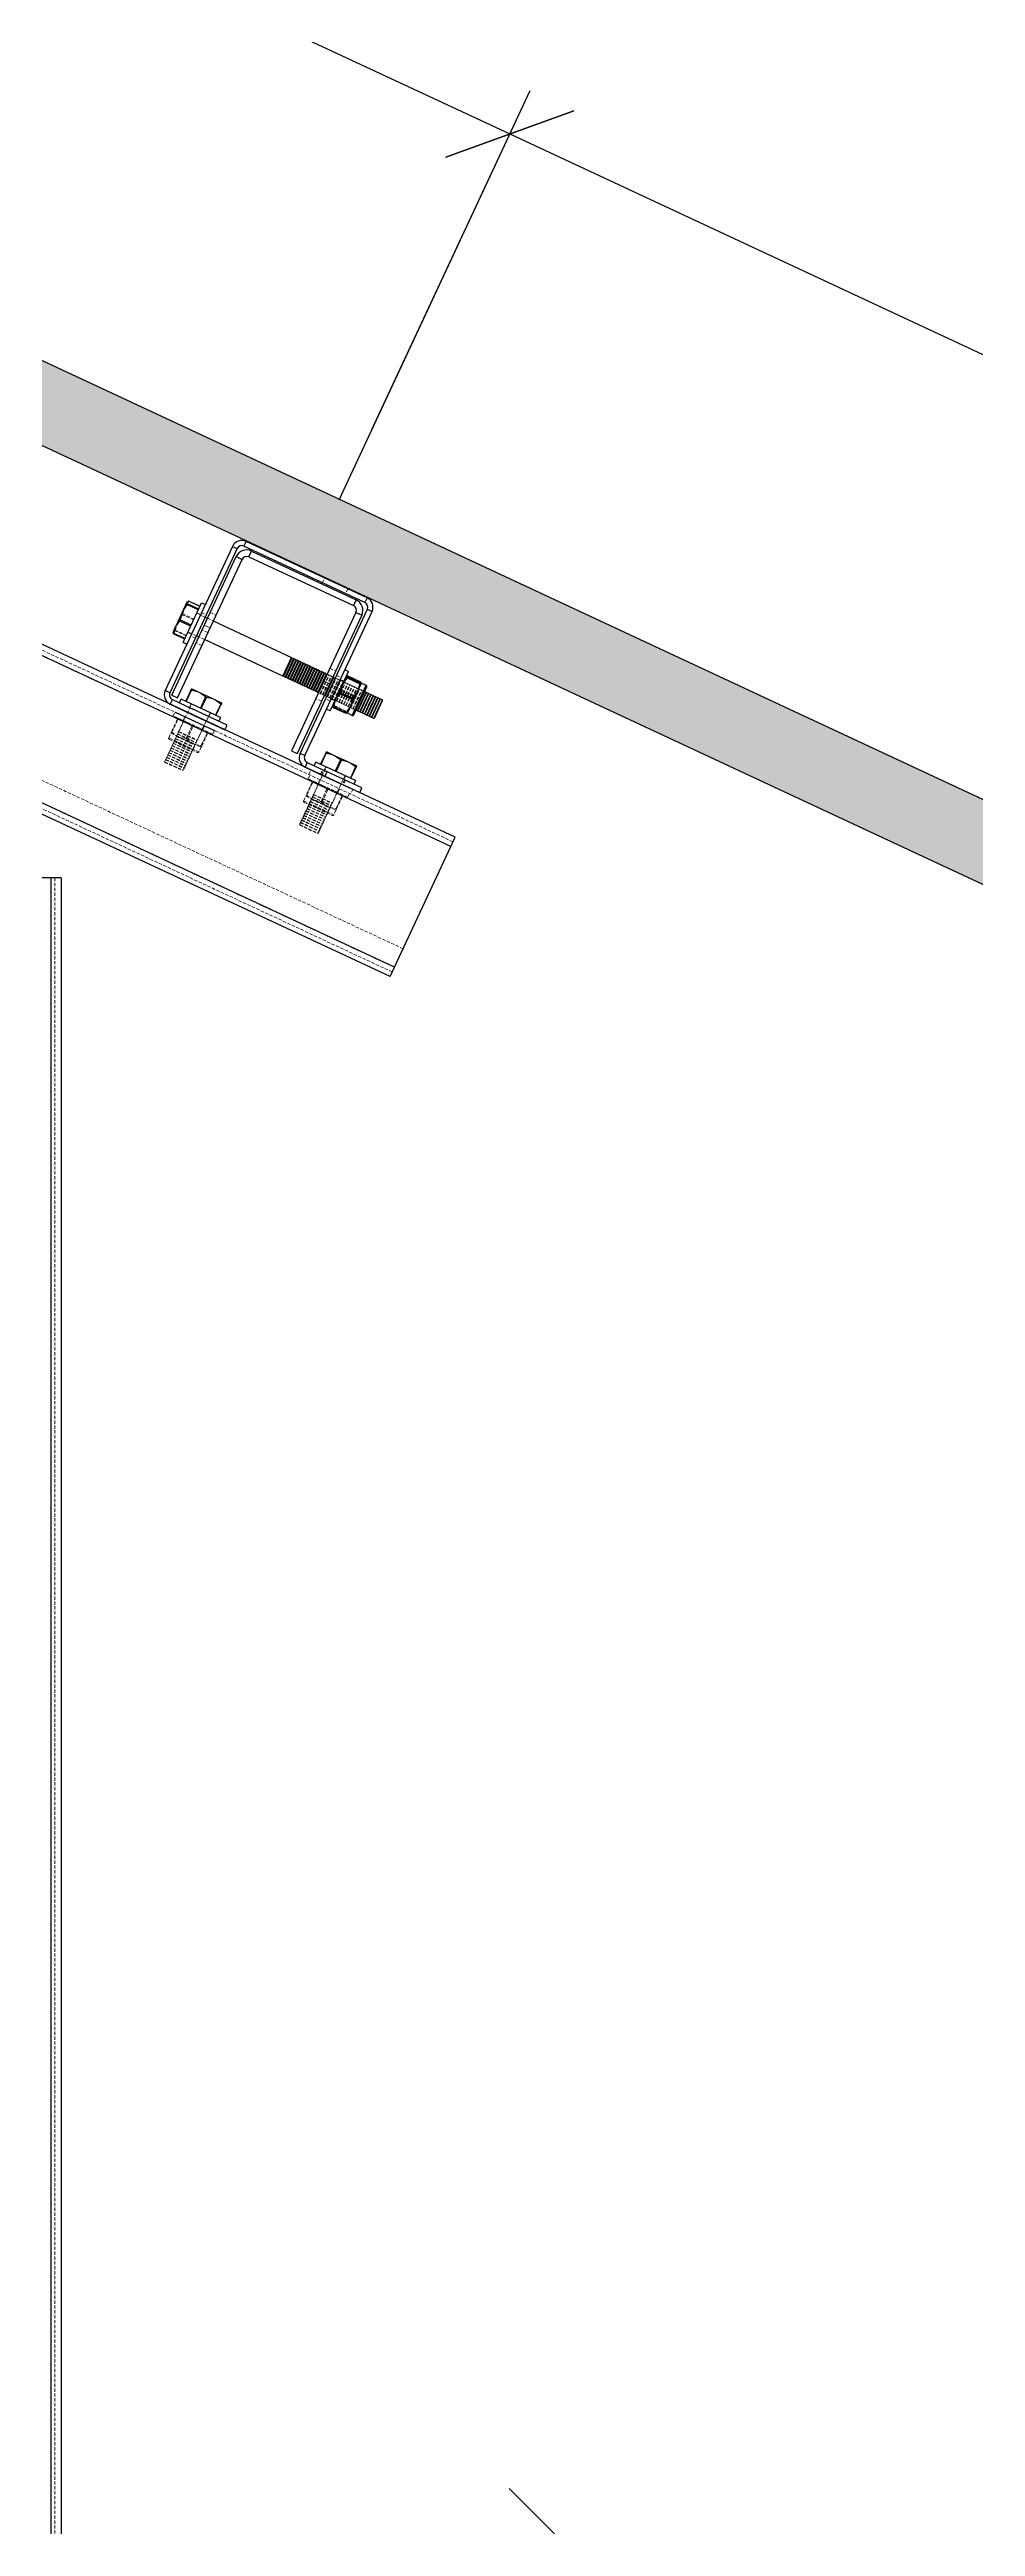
# Model space of a CAD drawing. Header units: millimetres. Extents: x -116399 to 112199, y -90759 to -31335.
# Drawn here: x -19830 to -19469, y -48482 to -47517 of the extents above; entities that cross this region are included whole.
import ezdxf

# ---------------------------------------------------------------- set-up
doc = ezdxf.new("R2010")
doc.units = ezdxf.units.MM
doc.linetypes.add('HIDDEN', pattern=[1.905, 1.27, -0.635])
doc.styles.add('Annotative', font='simplex.shx', dxfattribs={"height": 2.5})
doc.dimstyles.new('Annotative', dxfattribs={"dimscale": 0, "dimtxt": 2.5, "dimasz": 2.5, "dimexe": 1.25, "dimexo": 2, "dimtad": 1, "dimtxsty": 'Annotative', "dimblk": 'OBLIQUE', "dimcen": 2.5, "dimazin": 3, "dimtfac": 1, "dimtmove": 0, "dimatfit": 3, "dimfxl": 1})

# ---------------------------------------------------------------- blocks, each defined once
blk = doc.blocks.new('_Oblique')
at = {"color": 0, "linetype": 'ByBlock', "lineweight": -2}
blk.add_line((-0.5, -0.5), (0.5, 0.5), dxfattribs=at)
blk = doc.blocks.new('*D240')
at = {"color": 8, "lineweight": -2}
for p, q in [((-19681.54, -48529.58), (-19525.95, -48529.58)), ((-19588.45, -49229.4), (-19588.45, -48529.58)), ((-19729.56, -49229.4), (-19525.95, -49229.4))]:
    blk.add_line(p, q, dxfattribs=at)
at = {"layer": 'Defpoints', "color": 0}
for p in [(-19781.54, -48529.58), (-19588.45, -48529.58), (-19829.56, -49229.4)]:
    blk.add_point(p, dxfattribs=at)
at = {"color": 8, "lineweight": -2, "xscale": 125, "yscale": 125, "zscale": 125}
for p, rotation in [((-19588.45, -48529.58), 90), ((-19588.45, -49229.4), 270)]:
    blk.add_blockref('_Oblique', p, dxfattribs=dict(at, rotation=rotation))
at = {"insert": (-19682.2, -48879.49), "char_height": 125, "attachment_point": 5, "rotation": 90, "style": 'Annotative'}
blk.add_mtext('700', dxfattribs=at)
blk = doc.blocks.new('pannello sezione')
h = blk.add_hatch(color=4)
h.dxf.hatch_style = 1
h.paths.add_polyline_path([(1192, 0), (-1192, 0), (-1192, -30), (1192, -30)])
at = {"color": 4, "linetype": 'Continuous', "lineweight": 25}
for p, q in [((1192, 0), (-1192, 0)), ((1192, -30), (-1192, -30))]:
    blk.add_line(p, q, dxfattribs=at)
blk = doc.blocks.new('*D246')
at = {"color": 8, "lineweight": -2}
for p, q in [((-20986.05, -47100.4), (-20911.64, -46940.82)), ((-20919.56, -46957.81), (-19650.73, -47549.48)), ((-19717.22, -47692.07), (-19642.81, -47532.49))]:
    blk.add_line(p, q, dxfattribs=at)
at = {"layer": 'Defpoints', "color": 0}
for p in [(-20998.73, -47127.58), (-19650.73, -47549.48), (-19729.9, -47719.26)]:
    blk.add_point(p, dxfattribs=at)
at = {"color": 8, "lineweight": -2, "xscale": 37.5, "yscale": 37.5, "zscale": 37.5}
for p, rotation in [((-20919.56, -46957.81), 154.9996608847012), ((-19650.73, -47549.48), 334.9996608847012)]:
    blk.add_blockref('_Oblique', p, dxfattribs=dict(at, rotation=rotation))
at = {"insert": (-20273.26, -47228.16), "char_height": 37.5, "attachment_point": 5, "rotation": 334.99966, "style": 'Annotative'}
blk.add_mtext('1400', dxfattribs=at)
blk = doc.blocks.new('*D249')
at = {"color": 8, "lineweight": -2}
for p, q in [((-21413.4, -46867.81), (-21277.47, -46576.31)), ((-21285.4, -46593.31), (-19124.77, -47600.84)), ((-19252.77, -47875.35), (-19116.84, -47583.85))]:
    blk.add_line(p, q, dxfattribs=at)
at = {"layer": 'Defpoints', "color": 0}
for p in [(-21426.08, -46895), (-19124.77, -47600.84), (-19265.45, -47902.54)]:
    blk.add_point(p, dxfattribs=at)
at = {"color": 8, "lineweight": -2, "xscale": 37.5, "yscale": 37.5, "zscale": 37.5}
for p, rotation in [((-21285.4, -46593.31), 154.9996608846983), ((-19124.77, -47600.84), 334.9996608846983)]:
    blk.add_blockref('_Oblique', p, dxfattribs=dict(at, rotation=rotation))
at = {"insert": (-20193.2, -47071.59), "char_height": 37.5, "attachment_point": 5, "rotation": 334.99966, "style": 'Annotative'}
blk.add_mtext('2384', dxfattribs=at)
blk = doc.blocks.new('*D250')
at = {"color": 8, "lineweight": -2}
for p, q in [((-19704.47, -47664.71), (-19642.81, -47532.49)), ((-19650.73, -47549.48), (-19197.58, -47760.8)), ((-19251.31, -47876.03), (-19189.65, -47743.8))]:
    blk.add_line(p, q, dxfattribs=at)
at = {"layer": 'Defpoints', "color": 0}
for p in [(-19717.14, -47691.9), (-19197.58, -47760.8), (-19263.99, -47903.22)]:
    blk.add_point(p, dxfattribs=at)
at = {"color": 8, "lineweight": -2, "xscale": 37.5, "yscale": 37.5, "zscale": 37.5}
for p, rotation in [((-19650.73, -47549.48), 154.9996608846983), ((-19197.58, -47760.8), 334.9996608846983)]:
    blk.add_blockref('_Oblique', p, dxfattribs=dict(at, rotation=rotation))
at = {"insert": (-19412.27, -47629.65), "char_height": 37.5, "attachment_point": 5, "rotation": 334.99966, "style": 'Annotative'}
blk.add_mtext('500', dxfattribs=at)
blk = doc.blocks.new('A$Cebdbe276')
at = {"color": 5, "linetype": 'Continuous', "lineweight": 25}
for p, q in [((-26, -2), (-26, 0)), ((26, 0), (-26, 0)), ((26, 0), (26, -2)), ((-30, -4), (-28, -4)), ((-30, -4), (-30, -66)), ((-28, -4), (-28, -66)), ((26, -2), (-26, -2)), ((28, -4), (30, -4)), ((28, -66), (28, -4)), ((30, -66), (30, -4)), ((-36.81, -30.89), (-36.9, -30.99)), ((-36.9, -30.97), (-36.9, -30.99)), ((-36.9, -30.99), (-36.9, -31.22)), ((-36.9, -31.22), (-36.4, -31.73)), ((-36.9, -31.22), (-36.9, -34.68)), ((-36.4, -31.98), (-36.9, -34.68)), ((-36.9, -34.68), (-36.9, -35.93)), ((-36.9, -35.93), (-36.4, -38.63)), ((-36.9, -35.93), (-36.9, -41.19)), ((-36.4, -30.47), (-36.57, -30.64)), ((-36.4, -30.47), (-31.6, -30.47)), ((-36.4, -31.98), (-36.4, -31.73)), ((-31.6, -31.73), (-36.4, -31.73)), ((-36.4, -31.98), (-31.6, -31.98)), ((-31.6, -29), (-30, -29)), ((-31.6, -45.05), (-31.6, -29)), ((-28, -33.5), (-27, -33.5)), ((-24.5, -33.5), (9.2, -33.5)), ((9.2, -41.5), (9.2, -33.5)), ((9.2, -33.7), (9.4, -33.7)), ((9.4, -33.5), (10.2, -33.5)), ((9.4, -41.5), (9.4, -33.5)), ((10.2, -41.5), (10.2, -33.5)), ((10.2, -33.7), (10.4, -33.7)), ((10.4, -33.5), (11.2, -33.5)), ((10.4, -41.5), (10.4, -33.5)), ((11.2, -41.5), (11.2, -33.5)), ((11.2, -33.7), (11.4, -33.7)), ((11.4, -33.5), (12.2, -33.5)), ((11.4, -41.5), (11.4, -33.5)), ((12.2, -41.5), (12.2, -33.5)), ((12.2, -33.7), (12.4, -33.7)), ((12.4, -33.5), (13.2, -33.5)), ((12.4, -41.5), (12.4, -33.5)), ((13.2, -41.5), (13.2, -33.5)), ((13.2, -33.7), (13.4, -33.7)), ((13.4, -33.5), (14.2, -33.5)), ((13.4, -41.5), (13.4, -33.5)), ((14.2, -41.5), (14.2, -33.5)), ((14.2, -33.7), (14.4, -33.7)), ((14.4, -33.5), (15.2, -33.5)), ((14.4, -41.5), (14.4, -33.5)), ((15.2, -41.5), (15.2, -33.5)), ((15.2, -33.7), (15.4, -33.7)), ((15.4, -33.5), (16.2, -33.5)), ((15.4, -41.5), (15.4, -33.5)), ((16.2, -41.5), (16.2, -33.5)), ((16.2, -33.7), (16.4, -33.7)), ((16.4, -33.5), (17.2, -33.5)), ((16.4, -41.5), (16.4, -33.5)), ((17.2, -41.5), (17.2, -33.5)), ((17.2, -33.7), (17.4, -33.7)), ((17.4, -33.5), (18.2, -33.5)), ((17.4, -41.5), (17.4, -33.5)), ((18.2, -41.5), (18.2, -33.5)), ((18.2, -33.7), (18.4, -33.7)), ((18.4, -33.5), (19.2, -33.5)), ((18.4, -41.5), (18.4, -33.5)), ((19.2, -41.5), (19.2, -33.5)), ((19.2, -33.7), (19.4, -33.7)), ((19.4, -33.5), (20.2, -33.5)), ((19.4, -41.5), (19.4, -33.5)), ((20.2, -41.5), (20.2, -33.5)), ((20.2, -33.7), (20.4, -33.7)), ((20.4, -33.5), (21.2, -33.5)), ((20.4, -41.5), (20.4, -33.5)), ((21.2, -41.5), (21.2, -33.5)), ((21.2, -33.7), (21.4, -33.7)), ((21.4, -33.5), (22.2, -33.5)), ((21.4, -41.5), (21.4, -33.5)), ((22.2, -41.5), (22.2, -33.5)), ((22.2, -33.7), (22.4, -33.7)), ((22.4, -33.5), (23.2, -33.5)), ((22.4, -41.5), (22.4, -33.5)), ((23.2, -41.5), (23.2, -33.5)), ((23.2, -33.7), (23.4, -33.7)), ((23.4, -33.5), (24.2, -33.5)), ((23.4, -41.5), (23.4, -33.5)), ((24.2, -41.5), (24.2, -33.5)), ((24.2, -33.7), (24.4, -33.7)), ((24.4, -33.5), (24.5, -33.5)), ((24.4, -41.5), (24.4, -33.5)), ((27, -33.5), (27.2, -33.5)), ((27.2, -41.5), (27.2, -33.5)), ((27.2, -33.7), (27.4, -33.7)), ((27.4, -33.5), (28, -33.5)), ((27.4, -41.5), (27.4, -33.5)), ((30, -29), (31.6, -29)), ((31.6, -45.05), (31.6, -29)), ((31.6, -31.01), (31.62, -30.98)), ((32.12, -30.74), (37.58, -30.74)), ((32.12, -31.53), (32.12, -31.3)), ((37.58, -31.3), (32.12, -31.3)), ((32.12, -31.53), (37.58, -31.53)), ((32.12, -38.29), (32.12, -37.88)), ((37.58, -37.88), (32.12, -37.88)), ((32.12, -38.29), (37.58, -38.29)), ((37.58, -31.53), (37.58, -31.3)), ((37.58, -38.29), (37.58, -37.88)), ((38.08, -30.98), (38.1, -31.01)), ((38.1, -31.01), (40.1, -31.01)), ((38.1, -43.99), (38.1, -31.01)), ((40.1, -43.99), (40.1, -31.01)), ((40.6, -43.49), (40.6, -31.51)), ((40.6, -33.5), (41.2, -33.5)), ((41.2, -41.5), (41.2, -33.5)), ((41.2, -33.7), (41.4, -33.7)), ((41.4, -33.5), (42.2, -33.5)), ((41.4, -41.5), (41.4, -33.5)), ((42.2, -41.5), (42.2, -33.5)), ((42.2, -33.7), (42.4, -33.7)), ((42.4, -33.5), (43.2, -33.5)), ((42.4, -41.5), (42.4, -33.5)), ((43.2, -41.5), (43.2, -33.5)), ((43.2, -33.7), (43.4, -33.7)), ((43.4, -33.5), (44.2, -33.5)), ((43.4, -41.5), (43.4, -33.5)), ((44.2, -41.5), (44.2, -33.5)), ((44.2, -33.7), (44.4, -33.7)), ((44.4, -33.5), (45.2, -33.5)), ((44.4, -41.5), (44.4, -33.5)), ((45.2, -41.5), (45.2, -33.5)), ((45.2, -33.7), (45.4, -33.7)), ((45.4, -33.5), (46.2, -33.5)), ((45.4, -41.5), (45.4, -33.5)), ((46.2, -41.5), (46.2, -33.5)), ((46.2, -33.7), (46.4, -33.7)), ((46.4, -33.5), (47.2, -33.5)), ((46.4, -41.5), (46.4, -33.5)), ((47.2, -41.5), (47.2, -33.5)), ((47.2, -33.7), (47.4, -33.7)), ((47.4, -33.5), (48.2, -33.5)), ((47.4, -41.5), (47.4, -33.5)), ((48.2, -41.5), (48.2, -33.5)), ((48.2, -33.7), (48.4, -33.7)), ((48.4, -41.3), (48.4, -33.7)), ((-36.4, -39), (-36.9, -41.19)), ((-36.9, -41.19), (-36.9, -42.21)), ((-36.9, -42.21), (-36.4, -44.4)), ((-36.9, -42.21), (-36.9, -44.03)), ((-36.4, -44.53), (-36.81, -44.11)), ((-31.6, -38.63), (-36.4, -38.63)), ((-36.4, -39), (-36.4, -38.63)), ((-36.4, -39), (-31.6, -39)), ((-31.6, -44.4), (-36.4, -44.4)), ((-36.4, -44.53), (-36.4, -44.4)), ((-36.4, -44.53), (-31.6, -44.53)), ((-31.6, -46), (-31.6, -45.05)), ((-30, -46), (-31.6, -46)), ((-27, -41.5), (-28, -41.5)), ((9.2, -41.5), (-24.5, -41.5)), ((9.4, -41.3), (9.2, -41.3)), ((10.2, -41.5), (9.4, -41.5)), ((10.4, -41.3), (10.2, -41.3)), ((11.2, -41.5), (10.4, -41.5)), ((11.4, -41.3), (11.2, -41.3)), ((12.2, -41.5), (11.4, -41.5)), ((12.4, -41.3), (12.2, -41.3)), ((13.2, -41.5), (12.4, -41.5)), ((13.4, -41.3), (13.2, -41.3)), ((14.2, -41.5), (13.4, -41.5)), ((14.4, -41.3), (14.2, -41.3)), ((15.2, -41.5), (14.4, -41.5)), ((15.4, -41.3), (15.2, -41.3)), ((16.2, -41.5), (15.4, -41.5)), ((16.4, -41.3), (16.2, -41.3)), ((17.2, -41.5), (16.4, -41.5)), ((17.4, -41.3), (17.2, -41.3)), ((18.2, -41.5), (17.4, -41.5)), ((18.4, -41.3), (18.2, -41.3)), ((19.2, -41.5), (18.4, -41.5)), ((19.4, -41.3), (19.2, -41.3)), ((20.2, -41.5), (19.4, -41.5)), ((20.4, -41.3), (20.2, -41.3)), ((21.2, -41.5), (20.4, -41.5)), ((21.4, -41.3), (21.2, -41.3)), ((22.2, -41.5), (21.4, -41.5)), ((22.4, -41.3), (22.2, -41.3)), ((23.2, -41.5), (22.4, -41.5)), ((23.4, -41.3), (23.2, -41.3)), ((24.2, -41.5), (23.4, -41.5)), ((24.4, -41.3), (24.2, -41.3)), ((24.5, -41.5), (24.4, -41.5)), ((27.2, -41.5), (27, -41.5)), ((27.4, -41.3), (27.2, -41.3)), ((28, -41.5), (27.4, -41.5)), ((31.6, -46), (30, -46)), ((32.2, -41.5), (31.6, -41.5)), ((31.62, -44.02), (31.6, -43.99)), ((31.6, -46), (31.6, -45.05)), ((32.12, -43.47), (32.12, -43.7)), ((32.12, -44.26), (32.12, -44.08)), ((37.58, -44.08), (32.12, -44.08)), ((32.12, -44.26), (37.58, -44.26)), ((37.95, -41.43), (37.58, -43.47)), ((37.58, -43.47), (37.58, -43.7)), ((37.58, -44.26), (37.58, -44.08)), ((38.1, -43.99), (38.08, -44.02)), ((40.1, -43.99), (38.1, -43.99)), ((41.2, -41.5), (40.6, -41.5)), ((41.4, -41.3), (41.2, -41.3)), ((42.2, -41.5), (41.4, -41.5)), ((42.4, -41.3), (42.2, -41.3)), ((43.2, -41.5), (42.4, -41.5)), ((43.4, -41.3), (43.2, -41.3)), ((44.2, -41.5), (43.4, -41.5)), ((44.4, -41.3), (44.2, -41.3)), ((45.2, -41.5), (44.4, -41.5)), ((45.4, -41.3), (45.2, -41.3)), ((46.2, -41.5), (45.4, -41.5)), ((46.4, -41.3), (46.2, -41.3)), ((47.2, -41.5), (46.4, -41.5)), ((47.4, -41.3), (47.2, -41.3)), ((48.2, -41.5), (47.4, -41.5)), ((48.4, -41.3), (48.2, -41.3)), ((-28, -66), (-30, -66)), ((-23, -68), (-23, -66.4)), ((-6, -66.4), (-23, -66.4)), ((-21, -61.6), (-21, -61.1)), ((-18.33, -61.1), (-21, -61.1)), ((-21, -61.6), (-20.81, -61.6)), ((-21, -61.6), (-21, -66.4)), ((-18.33, -61.1), (-20.81, -61.6)), ((-20.81, -66.4), (-20.81, -61.6)), ((-17.17, -61.1), (-18.33, -61.1)), ((-11.83, -61.1), (-17.17, -61.1)), ((-14.69, -61.6), (-17.17, -61.1)), ((-14.69, -61.6), (-14.31, -61.6)), ((-14.69, -61.6), (-14.69, -66.4)), ((-11.83, -61.1), (-14.31, -61.6)), ((-14.31, -66.4), (-14.31, -61.6)), ((-10.67, -61.1), (-11.83, -61.1)), ((-8.19, -61.6), (-10.67, -61.1)), ((-8, -61.1), (-10.67, -61.1)), ((-8.19, -61.6), (-8.19, -66.4)), ((-8.19, -61.6), (-8, -61.6)), ((-8, -61.1), (-8, -61.6)), ((-8, -66.4), (-8, -61.6)), ((-6, -66.4), (-6, -68)), ((30, -66), (28, -66)), ((35, -68), (35, -66.4)), ((52, -66.4), (35, -66.4)), ((37, -61.6), (37, -61.1)), ((39.67, -61.1), (37, -61.1)), ((37, -61.6), (37.19, -61.6)), ((37, -61.6), (37, -66.4)), ((39.67, -61.1), (37.19, -61.6)), ((37.19, -66.4), (37.19, -61.6)), ((40.83, -61.1), (39.67, -61.1)), ((46.17, -61.1), (40.83, -61.1)), ((43.31, -61.6), (40.83, -61.1)), ((43.31, -61.6), (43.69, -61.6)), ((43.31, -61.6), (43.31, -66.4)), ((46.17, -61.1), (43.69, -61.6)), ((43.69, -66.4), (43.69, -61.6)), ((47.33, -61.1), (46.17, -61.1)), ((49.81, -61.6), (47.33, -61.1)), ((50, -61.1), (47.33, -61.1)), ((49.81, -61.6), (49.81, -66.4)), ((49.81, -61.6), (50, -61.6)), ((50, -61.1), (50, -61.6)), ((50, -66.4), (50, -61.6)), ((52, -66.4), (52, -68)), ((-26, -68), (-26, -70)), ((-26, -68), (-17.5, -68)), ((-26, -70), (-17.5, -70)), ((-2.5, -68), (-17.5, -68)), ((-17.5, -70), (-2.5, -70)), ((-2.5, -70), (-2.5, -68)), ((32, -68), (32, -70)), ((32, -68), (40.5, -68)), ((32, -70), (40.5, -70)), ((40.5, -68), (40.5, -70)), ((55.5, -68), (40.5, -68)), ((40.5, -70), (55.5, -70)), ((55.5, -70), (55.5, -68))]:
    blk.add_line(p, q, dxfattribs=at)
at = {"color": 5, "linetype": 'HIDDEN', "lineweight": 18}
for p, q in [((-26, 0), (-26, -2)), ((-26, -2), (-26, 0)), ((-26, 0), (-26, -2)), ((-26, -2), (-26, 0)), ((-26, 0), (-26, -2)), ((-26, -2), (-26, 0)), ((-26, 0), (-26, -2)), ((-26, -2), (-26, 0)), ((-26, 0), (-26, -2)), ((-26, -2), (-26, 0)), ((-26, 0), (-26, -2)), ((-26, -2), (-26, 0)), ((-26, 0), (-26, -2)), ((-26, -2), (-26, 0)), ((-26, 0), (-26, -2)), ((-26, -2), (-26, 0)), ((-26, 0), (-26, -2)), ((7.72, -2), (7.72, 0)), ((17.72, 0), (17.72, -2)), ((26, -2), (26, 0)), ((26, 0), (26, -2)), ((26, -2), (26, 0)), ((26, 0), (26, -2)), ((26, -2), (26, 0)), ((26, 0), (26, -2)), ((26, -2), (26, 0)), ((26, 0), (26, -2)), ((26, -2), (26, 0)), ((26, 0), (26, -2)), ((26, -2), (26, 0)), ((26, 0), (26, -2)), ((26, -2), (26, 0)), ((26, 0), (26, -2)), ((26, -2), (26, 0)), ((26, 0), (26, -2)), ((26, -2), (26, 0)), ((-28, -4), (-30, -4)), ((-30, -4), (-28, -4)), ((-28, -4), (-30, -4)), ((-30, -4), (-28, -4)), ((-28, -4), (-30, -4)), ((-30, -4), (-28, -4)), ((-28, -4), (-30, -4)), ((-30, -4), (-28, -4)), ((-28, -4), (-30, -4)), ((-30, -4), (-28, -4)), ((-28, -4), (-30, -4)), ((-30, -4), (-28, -4)), ((-28, -4), (-30, -4)), ((-30, -4), (-28, -4)), ((-28, -4), (-30, -4)), ((-30, -4), (-28, -4)), ((-28, -4), (-30, -4)), ((30, -4), (28, -4)), ((28, -4), (30, -4)), ((30, -4), (28, -4)), ((28, -4), (30, -4)), ((30, -4), (28, -4)), ((28, -4), (30, -4)), ((30, -4), (28, -4)), ((28, -4), (30, -4)), ((30, -4), (28, -4)), ((28, -4), (30, -4)), ((30, -4), (28, -4)), ((28, -4), (30, -4)), ((30, -4), (28, -4)), ((28, -4), (30, -4)), ((30, -4), (28, -4)), ((28, -4), (30, -4)), ((30, -4), (28, -4)), ((-36.9, -32.79), (-36.4, -30.6)), ((-36.4, -36), (-36.9, -33.81)), ((-36.9, -39.07), (-36.4, -36.37)), ((-36.4, -30.47), (-36.4, -30.6)), ((-31.6, -30.6), (-36.4, -30.6)), ((-36.4, -36), (-36.4, -36.37)), ((-36.4, -36), (-31.6, -36)), ((-31.6, -36.37), (-36.4, -36.37)), ((-31.6, -33.3), (-30, -33.3)), ((-31.6, -33.5), (-28, -33.5)), ((-30, -32.5), (-28, -32.5)), ((24.5, -33.5), (25.2, -33.5)), ((24.5, -36.5), (27, -36.5)), ((27, -36.5), (24.5, -36.5)), ((24.5, -36.5), (27, -36.5)), ((27, -36.5), (24.5, -36.5)), ((24.5, -36.5), (27, -36.5)), ((27, -36.5), (24.5, -36.5)), ((24.5, -36.5), (27, -36.5)), ((27, -36.5), (24.5, -36.5)), ((27, -38.5), (24.5, -38.5)), ((27, -38.5), (24.5, -38.5)), ((27, -38.5), (24.5, -38.5)), ((27, -38.5), (24.5, -38.5)), ((27, -38.5), (24.5, -38.5)), ((27, -38.5), (24.5, -38.5)), ((27, -38.5), (24.5, -38.5)), ((27, -38.5), (24.5, -38.5)), ((25.2, -41.5), (25.2, -33.5)), ((25.2, -33.7), (25.4, -33.7)), ((25.4, -41.5), (25.4, -33.5)), ((25.4, -33.5), (26.2, -33.5)), ((26.2, -41.5), (26.2, -33.5)), ((26.2, -33.7), (26.4, -33.7)), ((26.4, -41.5), (26.4, -33.5)), ((26.4, -33.5), (27, -33.5)), ((28, -32.5), (30, -32.5)), ((28, -33.5), (28.2, -33.5)), ((28.2, -41.5), (28.2, -33.5)), ((28.2, -33.7), (28.4, -33.7)), ((28.4, -41.5), (28.4, -33.5)), ((28.4, -33.5), (29.2, -33.5)), ((29.2, -41.5), (29.2, -33.5)), ((29.2, -33.7), (29.4, -33.7)), ((29.4, -41.5), (29.4, -33.5)), ((29.4, -33.5), (30.2, -33.5)), ((30, -33.3), (31.6, -33.3)), ((30.2, -41.5), (30.2, -33.5)), ((30.2, -33.7), (30.4, -33.7)), ((30.4, -41.5), (30.4, -33.5)), ((30.4, -33.5), (31.2, -33.5)), ((31.2, -41.5), (31.2, -33.5)), ((31.2, -33.7), (31.4, -33.7)), ((31.4, -41.5), (31.4, -33.5)), ((31.4, -33.5), (32.2, -33.5)), ((31.6, -43.97), (31.6, -31.03)), ((31.6, -33.5), (40.5, -33.5)), ((32.12, -30.74), (32.12, -30.92)), ((37.58, -30.92), (32.12, -30.92)), ((32.12, -36.71), (32.12, -37.12)), ((32.12, -36.71), (37.58, -36.71)), ((37.58, -37.12), (32.12, -37.12)), ((32.2, -41.5), (32.2, -33.5)), ((32.2, -33.7), (32.4, -33.7)), ((32.4, -41.5), (32.4, -33.5)), ((32.4, -33.5), (33.2, -33.5)), ((33.2, -41.5), (33.2, -33.5)), ((33.2, -33.7), (33.4, -33.7)), ((33.4, -41.5), (33.4, -33.5)), ((33.4, -33.5), (34.2, -33.5)), ((34.2, -41.5), (34.2, -33.5)), ((34.2, -33.7), (34.4, -33.7)), ((34.4, -41.5), (34.4, -33.5)), ((34.4, -33.5), (35.2, -33.5)), ((35.2, -41.5), (35.2, -33.5)), ((35.2, -33.7), (35.4, -33.7)), ((35.4, -41.5), (35.4, -33.5)), ((35.4, -33.5), (36.2, -33.5)), ((36.2, -41.5), (36.2, -33.5)), ((36.2, -33.7), (36.4, -33.7)), ((36.4, -41.5), (36.4, -33.5)), ((36.4, -33.5), (37.2, -33.5)), ((37.2, -41.5), (37.2, -33.5)), ((37.2, -33.7), (37.4, -33.7)), ((37.4, -41.5), (37.4, -33.5)), ((37.4, -33.5), (38.2, -33.5)), ((37.58, -30.74), (37.58, -30.92)), ((37.58, -36.71), (37.58, -37.12)), ((38.2, -41.5), (38.2, -33.5)), ((38.2, -33.7), (38.4, -33.7)), ((38.4, -41.5), (38.4, -33.5)), ((38.4, -33.5), (39.2, -33.5)), ((39.2, -41.5), (39.2, -33.5)), ((39.2, -33.7), (39.4, -33.7)), ((39.4, -41.5), (39.4, -33.5)), ((39.4, -33.5), (40.2, -33.5)), ((40.1, -31.01), (40.1, -43.97)), ((40.2, -41.5), (40.2, -33.5)), ((40.2, -33.7), (40.4, -33.7)), ((40.4, -41.5), (40.4, -33.5)), ((40.4, -33.5), (40.6, -33.5)), ((40.5, -33.5), (40.6, -33.4)), ((40.5, -41.5), (40.5, -33.5)), ((-36.4, -43.02), (-36.9, -40.32)), ((-36.4, -43.02), (-31.6, -43.02)), ((-36.4, -43.02), (-36.4, -43.27)), ((-31.6, -43.27), (-36.4, -43.27)), ((-28, -41.5), (-31.6, -41.5)), ((-30, -41.7), (-31.6, -41.7)), ((-28, -42.5), (-30, -42.5)), ((25.2, -41.5), (24.5, -41.5)), ((25.4, -41.3), (25.2, -41.3)), ((26.2, -41.5), (25.4, -41.5)), ((26.4, -41.3), (26.2, -41.3)), ((27, -41.5), (26.4, -41.5)), ((28.2, -41.5), (28, -41.5)), ((30, -42.5), (28, -42.5)), ((28.4, -41.3), (28.2, -41.3)), ((29.2, -41.5), (28.4, -41.5)), ((29.4, -41.3), (29.2, -41.3)), ((30.2, -41.5), (29.4, -41.5)), ((31.6, -41.7), (30, -41.7)), ((30.4, -41.3), (30.2, -41.3)), ((31.2, -41.5), (30.4, -41.5)), ((31.4, -41.3), (31.2, -41.3)), ((31.6, -41.5), (31.4, -41.5)), ((40.5, -41.5), (31.6, -41.5)), ((32.12, -43.47), (37.58, -43.47)), ((37.58, -43.7), (32.12, -43.7)), ((32.4, -41.3), (32.2, -41.3)), ((33.2, -41.5), (32.4, -41.5)), ((33.4, -41.3), (33.2, -41.3)), ((34.2, -41.5), (33.4, -41.5)), ((34.4, -41.3), (34.2, -41.3)), ((35.2, -41.5), (34.4, -41.5)), ((35.4, -41.3), (35.2, -41.3)), ((36.2, -41.5), (35.4, -41.5)), ((36.4, -41.3), (36.2, -41.3)), ((37.2, -41.5), (36.4, -41.5)), ((37.4, -41.3), (37.2, -41.3)), ((38.2, -41.5), (37.4, -41.5)), ((38.4, -41.3), (38.2, -41.3)), ((39.2, -41.5), (38.4, -41.5)), ((39.4, -41.3), (39.2, -41.3)), ((40.2, -41.5), (39.4, -41.5)), ((40.1, -43.97), (40.1, -43.99)), ((40.4, -41.3), (40.2, -41.3)), ((40.6, -41.5), (40.4, -41.5)), ((40.6, -41.6), (40.5, -41.5)), ((-28, -66), (-30, -66)), ((-28, -66), (-30, -66)), ((-28, -66), (-30, -66)), ((-28, -66), (-30, -66)), ((-28, -66), (-30, -66)), ((-28, -66), (-30, -66)), ((-28, -66), (-30, -66)), ((-28, -66), (-30, -66)), ((-28, -66), (-30, -66)), ((-28, -66), (-30, -66)), ((-28, -66), (-30, -66)), ((-28, -66), (-30, -66)), ((-28, -66), (-30, -66)), ((-28, -66), (-30, -66)), ((-28, -66), (-30, -66)), ((-28, -66), (-30, -66)), ((-28, -66), (-30, -66)), ((-18.7, -68), (-18.7, -66.4)), ((-18.5, -78.2), (-18.5, -66.4)), ((-10.5, -66.4), (-10.5, -78.2)), ((-10.3, -66.4), (-10.3, -68)), ((30, -66), (28, -66)), ((30, -66), (28, -66)), ((30, -66), (28, -66)), ((30, -66), (28, -66)), ((30, -66), (28, -66)), ((30, -66), (28, -66)), ((30, -66), (28, -66)), ((30, -66), (28, -66)), ((30, -66), (28, -66)), ((30, -66), (28, -66)), ((30, -66), (28, -66)), ((30, -66), (28, -66)), ((30, -66), (28, -66)), ((30, -66), (28, -66)), ((30, -66), (28, -66)), ((30, -66), (28, -66)), ((30, -66), (28, -66)), ((39.3, -68), (39.3, -66.4)), ((39.5, -78.2), (39.5, -66.4)), ((47.5, -66.4), (47.5, -78.2)), ((47.7, -66.4), (47.7, -68)), ((-26, -68), (-26, -70)), ((-26, -68), (-26, -70)), ((-26, -68), (-26, -70)), ((-26, -68), (-26, -70)), ((-26, -68), (-26, -70)), ((-26, -68), (-26, -70)), ((-26, -68), (-26, -70)), ((-26, -68), (-26, -70)), ((-26, -68), (-26, -70)), ((-26, -68), (-26, -70)), ((-26, -68), (-26, -70)), ((-26, -68), (-26, -70)), ((-26, -68), (-26, -70)), ((-26, -68), (-26, -70)), ((-26, -68), (-26, -70)), ((-26, -68), (-26, -70)), ((-26, -68), (-26, -70)), ((-23, -73.6), (-23, -72)), ((-6, -73.6), (-23, -73.6)), ((-21, -73.61), (-20.99, -73.6)), ((-21, -74.12), (-21, -73.61)), ((-20.79, -74.12), (-21, -74.12)), ((-21, -74.12), (-20.79, -74.12)), ((-21, -74.12), (-21, -79.58)), ((-8.01, -73.6), (-20.99, -73.6)), ((-20.79, -79.58), (-20.79, -74.12)), ((-18.7, -73.6), (-18.7, -72)), ((-18.5, -82.5), (-18.5, -73.6)), ((-14.71, -74.12), (-14.29, -74.12)), ((-14.71, -74.12), (-14.71, -79.58)), ((-14.29, -79.58), (-14.29, -74.12)), ((-10.5, -73.6), (-10.5, -82.5)), ((-10.3, -72), (-10.3, -73.6)), ((-8.21, -74.12), (-8, -74.12)), ((-8, -74.12), (-8.21, -74.12)), ((-8.21, -74.12), (-8.21, -79.58)), ((-8.01, -73.6), (-8, -73.61)), ((-8, -74.12), (-8, -73.61)), ((-8, -79.58), (-8, -74.12)), ((-6, -72), (-6, -73.6)), ((32, -68), (32, -70)), ((32, -68), (32, -70)), ((32, -68), (32, -70)), ((32, -68), (32, -70)), ((32, -68), (32, -70)), ((32, -68), (32, -70)), ((32, -68), (32, -70)), ((32, -68), (32, -70)), ((32, -68), (32, -70)), ((32, -68), (32, -70)), ((32, -68), (32, -70)), ((32, -68), (32, -70)), ((32, -68), (32, -70)), ((32, -68), (32, -70)), ((32, -68), (32, -70)), ((32, -68), (32, -70)), ((32, -68), (32, -70)), ((34.5, -72), (34.5, -70)), ((35, -73.6), (35, -72)), ((52, -73.6), (35, -73.6)), ((37, -73.61), (37.01, -73.6)), ((37, -74.12), (37, -73.61)), ((37.21, -74.12), (37, -74.12)), ((37, -74.12), (37.21, -74.12)), ((37, -74.12), (37, -79.58)), ((49.99, -73.6), (37.01, -73.6)), ((37.21, -79.58), (37.21, -74.12)), ((38.55, -70), (38.55, -68)), ((39, -70), (39, -68)), ((39.3, -73.6), (39.3, -72)), ((39.5, -72), (39.5, -70)), ((39.5, -70), (39.5, -72)), ((39.5, -82.5), (39.5, -73.6)), ((40.5, -70), (40.5, -68)), ((40.5, -68), (40.5, -70)), ((40.5, -70), (40.5, -68)), ((40.5, -68), (40.5, -70)), ((40.5, -70), (40.5, -68)), ((40.5, -68), (40.5, -70)), ((40.5, -70), (40.5, -68)), ((40.5, -68), (40.5, -70)), ((40.5, -70), (40.5, -68)), ((40.5, -68), (40.5, -70)), ((40.5, -70), (40.5, -68)), ((40.5, -68), (40.5, -70)), ((40.5, -70), (40.5, -68)), ((40.5, -68), (40.5, -70)), ((40.5, -70), (40.5, -68)), ((40.5, -68), (40.5, -70)), ((40.5, -70), (40.5, -68)), ((43.29, -74.12), (43.71, -74.12)), ((43.29, -74.12), (43.29, -79.58)), ((43.71, -79.58), (43.71, -74.12)), ((47.5, -70), (47.5, -72)), ((47.5, -70), (47.5, -72)), ((47.5, -73.6), (47.5, -82.5)), ((47.7, -72), (47.7, -73.6)), ((48, -68), (48, -70)), ((48.45, -68), (48.45, -70)), ((49.79, -74.12), (50, -74.12)), ((50, -74.12), (49.79, -74.12)), ((49.79, -74.12), (49.79, -79.58)), ((49.99, -73.6), (50, -73.61)), ((50, -74.12), (50, -73.61)), ((50, -79.58), (50, -74.12)), ((52, -72), (52, -73.6)), ((52.5, -70), (52.5, -72)), ((-21, -79.58), (-21, -80.09)), ((-20.79, -79.58), (-21, -79.58)), ((-21, -79.58), (-20.79, -79.58)), ((-20.99, -80.1), (-21, -80.09)), ((-20.99, -80.1), (-8.01, -80.1)), ((-20.99, -82.1), (-20.99, -80.1)), ((-8.01, -82.1), (-20.99, -82.1)), ((-20.49, -82.6), (-8.51, -82.6)), ((-18.6, -82.6), (-18.5, -82.5)), ((-18.5, -78.2), (-10.5, -78.2)), ((-18.5, -78.4), (-10.5, -78.4)), ((-18.5, -79.2), (-18.5, -78.4)), ((-18.5, -79.2), (-10.5, -79.2)), ((-18.5, -79.4), (-10.5, -79.4)), ((-18.5, -80.2), (-18.5, -79.4)), ((-18.5, -80.2), (-10.5, -80.2)), ((-18.5, -80.4), (-10.5, -80.4)), ((-18.5, -81.2), (-18.5, -80.4)), ((-18.5, -81.2), (-10.5, -81.2)), ((-18.5, -81.4), (-10.5, -81.4)), ((-18.5, -82.2), (-18.5, -81.4)), ((-18.5, -82.2), (-10.5, -82.2)), ((-18.5, -82.4), (-10.5, -82.4)), ((-18.5, -83.2), (-18.5, -82.4)), ((-18.5, -82.5), (-10.5, -82.5)), ((-18.5, -83.2), (-10.5, -83.2)), ((-18.5, -83.4), (-10.5, -83.4)), ((-18.5, -84.2), (-18.5, -83.4)), ((-18.5, -84.2), (-10.5, -84.2)), ((-18.5, -84.4), (-10.5, -84.4)), ((-18.5, -85.2), (-18.5, -84.4)), ((-18.5, -85.2), (-10.5, -85.2)), ((-18.5, -85.4), (-10.5, -85.4)), ((-18.5, -86.2), (-18.5, -85.4)), ((-18.5, -86.2), (-10.5, -86.2)), ((-18.5, -86.4), (-10.5, -86.4)), ((-18.5, -87.2), (-18.5, -86.4)), ((-18.3, -78.4), (-18.3, -78.2)), ((-18.3, -79.4), (-18.3, -79.2)), ((-18.3, -80.4), (-18.3, -80.2)), ((-18.3, -81.4), (-18.3, -81.2)), ((-18.3, -82.4), (-18.3, -82.2)), ((-18.3, -83.4), (-18.3, -83.2)), ((-18.3, -84.4), (-18.3, -84.2)), ((-18.3, -85.4), (-18.3, -85.2)), ((-18.3, -86.4), (-18.3, -86.2)), ((-14.71, -79.58), (-14.29, -79.58)), ((-10.7, -78.2), (-10.7, -78.4)), ((-10.7, -79.2), (-10.7, -79.4)), ((-10.7, -80.2), (-10.7, -80.4)), ((-10.7, -81.2), (-10.7, -81.4)), ((-10.7, -82.2), (-10.7, -82.4)), ((-10.7, -83.2), (-10.7, -83.4)), ((-10.7, -84.2), (-10.7, -84.4)), ((-10.7, -85.2), (-10.7, -85.4)), ((-10.7, -86.2), (-10.7, -86.4)), ((-10.5, -78.4), (-10.5, -79.2)), ((-10.5, -79.4), (-10.5, -80.2)), ((-10.5, -80.4), (-10.5, -81.2)), ((-10.5, -81.4), (-10.5, -82.2)), ((-10.5, -82.4), (-10.5, -83.2)), ((-10.5, -82.5), (-10.4, -82.6)), ((-10.5, -83.4), (-10.5, -84.2)), ((-10.5, -84.4), (-10.5, -85.2)), ((-10.5, -85.4), (-10.5, -86.2)), ((-10.5, -86.4), (-10.5, -87.2)), ((-8, -79.58), (-8.21, -79.58)), ((-8.21, -79.58), (-8, -79.58)), ((-8, -80.09), (-8.01, -80.1)), ((-8.01, -80.1), (-8.01, -82.1)), ((-8, -79.58), (-8, -80.09)), ((37, -79.58), (37, -80.09)), ((37.21, -79.58), (37, -79.58)), ((37, -79.58), (37.21, -79.58)), ((37.01, -80.1), (37, -80.09)), ((37.01, -80.1), (49.99, -80.1)), ((37.01, -82.1), (37.01, -80.1)), ((49.99, -82.1), (37.01, -82.1)), ((37.51, -82.6), (49.49, -82.6)), ((39.4, -82.6), (39.5, -82.5)), ((39.5, -78.2), (47.5, -78.2)), ((39.5, -78.4), (47.5, -78.4)), ((39.5, -79.2), (39.5, -78.4)), ((39.5, -79.2), (47.5, -79.2)), ((39.5, -79.4), (47.5, -79.4)), ((39.5, -80.2), (39.5, -79.4)), ((39.5, -80.2), (47.5, -80.2)), ((39.5, -80.4), (47.5, -80.4)), ((39.5, -81.2), (39.5, -80.4)), ((39.5, -81.2), (47.5, -81.2)), ((39.5, -81.4), (47.5, -81.4)), ((39.5, -82.2), (39.5, -81.4)), ((39.5, -82.2), (47.5, -82.2)), ((39.5, -82.4), (47.5, -82.4)), ((39.5, -83.2), (39.5, -82.4)), ((39.5, -82.5), (47.5, -82.5)), ((39.5, -83.2), (47.5, -83.2)), ((39.5, -83.4), (47.5, -83.4)), ((39.5, -84.2), (39.5, -83.4)), ((39.5, -84.2), (47.5, -84.2)), ((39.5, -84.4), (47.5, -84.4)), ((39.5, -85.2), (39.5, -84.4)), ((39.5, -85.2), (47.5, -85.2)), ((39.5, -85.4), (47.5, -85.4)), ((39.5, -86.2), (39.5, -85.4)), ((39.5, -86.2), (47.5, -86.2)), ((39.5, -86.4), (47.5, -86.4)), ((39.5, -87.2), (39.5, -86.4)), ((39.7, -78.4), (39.7, -78.2)), ((39.7, -79.4), (39.7, -79.2)), ((39.7, -80.4), (39.7, -80.2)), ((39.7, -81.4), (39.7, -81.2)), ((39.7, -82.4), (39.7, -82.2)), ((39.7, -83.4), (39.7, -83.2)), ((39.7, -84.4), (39.7, -84.2)), ((39.7, -85.4), (39.7, -85.2)), ((39.7, -86.4), (39.7, -86.2)), ((43.29, -79.58), (43.71, -79.58)), ((47.3, -78.2), (47.3, -78.4)), ((47.3, -79.2), (47.3, -79.4)), ((47.3, -80.2), (47.3, -80.4)), ((47.3, -81.2), (47.3, -81.4)), ((47.3, -82.2), (47.3, -82.4)), ((47.3, -83.2), (47.3, -83.4)), ((47.3, -84.2), (47.3, -84.4)), ((47.3, -85.2), (47.3, -85.4)), ((47.3, -86.2), (47.3, -86.4)), ((47.5, -78.4), (47.5, -79.2)), ((47.5, -79.4), (47.5, -80.2)), ((47.5, -80.4), (47.5, -81.2)), ((47.5, -81.4), (47.5, -82.2)), ((47.5, -82.4), (47.5, -83.2)), ((47.5, -82.5), (47.6, -82.6)), ((47.5, -83.4), (47.5, -84.2)), ((47.5, -84.4), (47.5, -85.2)), ((47.5, -85.4), (47.5, -86.2)), ((47.5, -86.4), (47.5, -87.2)), ((50, -79.58), (49.79, -79.58)), ((49.79, -79.58), (50, -79.58)), ((50, -80.09), (49.99, -80.1)), ((49.99, -80.1), (49.99, -82.1)), ((50, -79.58), (50, -80.09)), ((-18.5, -87.2), (-10.5, -87.2)), ((-18.5, -87.4), (-10.5, -87.4)), ((-18.5, -88.2), (-18.5, -87.4)), ((-18.5, -88.2), (-10.5, -88.2)), ((-18.5, -88.4), (-10.5, -88.4)), ((-18.5, -89.2), (-18.5, -88.4)), ((-18.5, -89.2), (-10.5, -89.2)), ((-18.5, -89.4), (-10.5, -89.4)), ((-18.5, -90.2), (-18.5, -89.4)), ((-18.5, -90.2), (-10.5, -90.2)), ((-18.5, -90.4), (-10.5, -90.4)), ((-18.5, -91.2), (-18.5, -90.4)), ((-18.5, -91.2), (-10.5, -91.2)), ((-18.3, -87.4), (-18.3, -87.2)), ((-18.3, -88.4), (-18.3, -88.2)), ((-18.3, -89.4), (-18.3, -89.2)), ((-18.3, -90.4), (-18.3, -90.2)), ((-18.3, -91.4), (-18.3, -91.2)), ((-18.3, -91.4), (-10.7, -91.4)), ((-10.7, -87.2), (-10.7, -87.4)), ((-10.7, -88.2), (-10.7, -88.4)), ((-10.7, -89.2), (-10.7, -89.4)), ((-10.7, -90.2), (-10.7, -90.4)), ((-10.7, -91.2), (-10.7, -91.4)), ((-10.5, -87.4), (-10.5, -88.2)), ((-10.5, -88.4), (-10.5, -89.2)), ((-10.5, -89.4), (-10.5, -90.2)), ((-10.5, -90.4), (-10.5, -91.2)), ((39.5, -87.2), (47.5, -87.2)), ((39.5, -87.4), (47.5, -87.4)), ((39.5, -88.2), (39.5, -87.4)), ((39.5, -88.2), (47.5, -88.2)), ((39.5, -88.4), (47.5, -88.4)), ((39.5, -89.2), (39.5, -88.4)), ((39.5, -89.2), (47.5, -89.2)), ((39.5, -89.4), (47.5, -89.4)), ((39.5, -90.2), (39.5, -89.4)), ((39.5, -90.2), (47.5, -90.2)), ((39.5, -90.4), (47.5, -90.4)), ((39.5, -91.2), (39.5, -90.4)), ((39.5, -91.2), (47.5, -91.2)), ((39.7, -87.4), (39.7, -87.2)), ((39.7, -88.4), (39.7, -88.2)), ((39.7, -89.4), (39.7, -89.2)), ((39.7, -90.4), (39.7, -90.2)), ((39.7, -91.4), (39.7, -91.2)), ((39.7, -91.4), (47.3, -91.4)), ((47.3, -87.2), (47.3, -87.4)), ((47.3, -88.2), (47.3, -88.4)), ((47.3, -89.2), (47.3, -89.4)), ((47.3, -90.2), (47.3, -90.4)), ((47.3, -91.2), (47.3, -91.4)), ((47.5, -87.4), (47.5, -88.2)), ((47.5, -88.4), (47.5, -89.2)), ((47.5, -89.4), (47.5, -90.2)), ((47.5, -90.4), (47.5, -91.2))]:
    blk.add_line(p, q, dxfattribs=at)
at = {"color": 1, "linetype": 'Continuous', "lineweight": 25}
for p, q in [((-27, -7), (-24.5, -7)), ((-27, -66.5), (-27, -7)), ((-24.5, -66.5), (-24.5, -7)), ((-22.5, -5), (-22.5, -2.5)), ((-22.5, -2.5), (22.5, -2.5)), ((-22.5, -5), (22.5, -5)), ((22.5, -2.5), (22.5, -5)), ((24.5, -7), (27, -7)), ((24.5, -7), (24.5, -66.5)), ((27, -7), (27, -66.5)), ((-27, -66.5), (-24.5, -66.5)), ((24.5, -66.5), (27, -66.5))]:
    blk.add_line(p, q, dxfattribs=at)
at = {"color": 1, "linetype": 'HIDDEN', "lineweight": 18}
for p, q in [((-24.5, -7), (-27, -7)), ((-22.5, -2.5), (-22.5, -5)), ((22.5, -5), (22.5, -2.5)), ((27, -7), (24.5, -7)), ((-27, -31), (-24.5, -31)), ((-27, -33.5), (-24.5, -33.5)), ((-27, -36.5), (-24.5, -36.5)), ((-24.5, -36.5), (-27, -36.5)), ((-24.5, -36.5), (-27, -36.5)), ((-27, -36.5), (-24.5, -36.5)), ((-24.5, -36.5), (-27, -36.5)), ((-27, -36.5), (-24.5, -36.5)), ((-24.5, -36.5), (-27, -36.5)), ((-27, -36.5), (-24.5, -36.5)), ((-24.5, -38.5), (-27, -38.5)), ((-24.5, -38.5), (-27, -38.5)), ((-24.5, -38.5), (-27, -38.5)), ((-24.5, -38.5), (-27, -38.5)), ((-24.5, -38.5), (-27, -38.5)), ((-24.5, -38.5), (-27, -38.5)), ((-24.5, -38.5), (-27, -38.5)), ((-24.5, -38.5), (-27, -38.5)), ((24.5, -31), (27, -31)), ((-24.5, -41.5), (-27, -41.5)), ((-24.5, -44), (-27, -44)), ((27, -44), (24.5, -44))]:
    blk.add_line(p, q, dxfattribs=at)
at = {"color": 5}
blk.add_line((-23, -72), (-6, -72), dxfattribs=at)
at = {"color": 5, "linetype": 'Continuous', "lineweight": 25, "flags": 128}
for points in [[(32.12, -30.74), (31.61, -31.03), (32.12, -31.3)], [(31.62, -33.58), (31.62, -33.44), (32.12, -30.92)], [(37.58, -31.3), (38.09, -31.02), (37.58, -30.74)], [(37.58, -30.92), (37.99, -32.52), (38.05, -33.59)], [(32.12, -44.26), (31.61, -43.97), (32.12, -43.7)], [(32.12, -43.47), (31.71, -41.71), (31.7, -41.5)], [(37.58, -43.7), (38.09, -43.98), (37.58, -44.26)]]:
    blk.add_lwpolyline(points, dxfattribs=at)
at = {"color": 5, "linetype": 'HIDDEN', "lineweight": 18, "flags": 128}
for points in [[(32.12, -36.71), (31.71, -35.11), (31.62, -33.58)], [(31.7, -41.5), (31.62, -39.88), (32.12, -37.12)], [(38.05, -33.59), (38.08, -34.19), (37.58, -36.71)]]:
    blk.add_lwpolyline(points, dxfattribs=at)
at = {"color": 5, "linetype": 'Continuous', "lineweight": 25}
for centre, radius, start, end in [((-26, -4), 4, 90, 180), ((26, -4), 4, 0, 90), ((-26, -4), 2, 90, 180), ((26, -4), 2, 0, 90), ((41.77, -34.71), 10.16, 161.79975, 198.20025), ((40.11, -41.19), 8.5, 160.0939, 199.9061), ((27.93, -34.71), 10.16, 341.79975, 18.20025), ((29.59, -41.19), 8.5, 340.0939, 19.9061), ((40.1, -31.51), 0.5, 0, 90), ((40.1, -43.49), 0.5, 270, 360), ((-26, -66), 4, 180, 270), ((-26, -66), 2, 180, 270), ((32, -66), 4, 180, 270), ((32, -66), 2, 180, 270)]:
    blk.add_arc(centre, radius, start, end, dxfattribs=at)
at = {"color": 1, "linetype": 'Continuous', "lineweight": 25}
for centre, radius, start, end in [((-22.5, -7), 4.5, 90, 180), ((-22.5, -7), 2, 90, 180), ((22.5, -7), 4.5, 0, 90), ((22.5, -7), 2, 0, 90)]:
    blk.add_arc(centre, radius, start, end, dxfattribs=at)
at = {"color": 5, "linetype": 'HIDDEN', "lineweight": 18}
for centre, radius, start, end in [((30.12, -39.93), 7.97, 349.2195, 20.67028), ((-17.75, -82.98), 9.37, 71.04285, 108.95715), ((-17.75, -82.98), 9.37, 71.04285, 108.95715), ((-11.25, -82.98), 9.37, 71.04285, 108.95715), ((-11.25, -82.98), 9.37, 71.04285, 108.95715), ((40.25, -82.98), 9.37, 71.04285, 108.95715), ((40.25, -82.98), 9.37, 71.04285, 108.95715), ((46.75, -82.98), 9.37, 71.04285, 108.95715), ((46.75, -82.98), 9.37, 71.04285, 108.95715), ((-20.49, -82.1), 0.5, 180, 270), ((-17.75, -70.72), 9.37, 251.04285, 288.95715), ((-17.75, -70.72), 9.37, 251.04285, 288.95715), ((-11.25, -70.72), 9.37, 251.04285, 288.95715), ((-11.25, -70.72), 9.37, 251.04285, 288.95715), ((-8.51, -82.1), 0.5, 270, 0), ((37.51, -82.1), 0.5, 180, 270), ((40.25, -70.72), 9.37, 251.04285, 288.95715), ((40.25, -70.72), 9.37, 251.04285, 288.95715), ((46.75, -70.72), 9.37, 251.04285, 288.95715), ((46.75, -70.72), 9.37, 251.04285, 288.95715), ((49.49, -82.1), 0.5, 270, 0)]:
    blk.add_arc(centre, radius, start, end, dxfattribs=at)

msp = doc.modelspace()

# ---------------------------------------------------------------- linework, layer by layer
at = {"color": 7, "linetype": 'Continuous', "lineweight": 25}
for p, q in [((-19673.716, -47827.108), (-23298.938, -46136.613)), ((-19672.026, -47823.483), (-23297.247, -46132.988)), ((-19695.693, -47874.236), (-23320.914, -46183.741)), ((-19697.383, -47877.861), (-23322.605, -46187.366)), ((-19695.693, -47874.236), (-19673.716, -47827.108)), ((-19673.716, -47827.108), (-19672.026, -47823.483)), ((-19829.565, -47839.402), (-19881.565, -47839.402)), ((-19829.565, -47839.402), (-19829.565, -49229.402)), ((-19825.565, -47839.402), (-19829.565, -47839.402)), ((-19825.565, -47839.402), (-19825.565, -49229.402)), ((-19697.383, -47877.861), (-19695.693, -47874.236))]:
    msp.add_line(p, q, dxfattribs=at)
at = {"color": 7, "linetype": 'HIDDEN', "lineweight": 18}
for p, q in [((-19673.716, -47827.108), (-23298.938, -46136.613)), ((-19673.716, -47827.108), (-23298.938, -46136.613)), ((-19673.716, -47827.108), (-23298.938, -46136.613)), ((-19672.871, -47825.295), (-23298.092, -46134.801)), ((-19692.312, -47866.985), (-23317.533, -46176.491)), ((-19696.538, -47876.048), (-23321.759, -46185.554)), ((-19695.693, -47874.236), (-23320.914, -46183.741)), ((-19695.693, -47874.236), (-23320.914, -46183.741)), ((-19695.693, -47874.236), (-23320.914, -46183.741)), ((-19695.693, -47874.236), (-23320.914, -46183.741)), ((-19695.693, -47874.236), (-23320.914, -46183.741)), ((-19695.693, -47874.236), (-23320.914, -46183.741)), ((-19695.693, -47874.236), (-23320.914, -46183.741)), ((-19829.565, -47839.402), (-19829.565, -49229.402)), ((-19829.565, -47839.402), (-19829.565, -49229.402)), ((-19828.065, -47839.402), (-19828.065, -49229.402)), ((-19829.565, -48419.352), (-19829.565, -49229.402))]:
    msp.add_line(p, q, dxfattribs=at)

# ---------------------------------------------------------------- block references
at = {"rotation": 334.9996608847015}
msp.add_blockref('pannello sezione', (-20345.766, -47398.768), dxfattribs=at)
at = {"color": 5, "rotation": 334.9996608838107}
msp.add_blockref('A$Cebdbe276', (-19729.901, -47719.258), dxfattribs=at)

# ---------------------------------------------------------------- dimensions: what is measured, and where the dimension line sits
for base, p1, p2, picture, middle in [((-19124.767, -47600.842), (-21426.082, -46895.001), (-19265.45, -47902.535), '*D249', (-20193.196, -47071.585)), ((-19197.579, -47760.796), (-19717.145, -47691.904), (-19263.991, -47903.216), '*D250', (-19412.269, -47629.65))]:
    dim = msp.add_linear_dim(base=base, p1=p1, p2=p2, angle=334.999661, dimstyle='Annotative', override={"dimscale": 0, "dimtix": 0, "dimtofl": 1, "dimtmove": 0, "dimatfit": 3})
    dim.commit()
    dim.dimension.update_dxf_attribs({"geometry": picture, "text_midpoint": middle})
dim = msp.add_aligned_dim(p1=(-20998.728, -47127.585), p2=(-19729.901, -47719.258), distance=187.326, dimstyle='Annotative', override={"dimscale": 0, "dimtix": 0, "dimtofl": 1, "dimtmove": 0, "dimatfit": 3})
dim.commit()
dim.dimension.update_dxf_attribs({"geometry": '*D246', "text_midpoint": (-20273.26, -47228.157)})
dim = msp.add_linear_dim(base=(-19588.449, -48529.576), p1=(-19829.565, -49229.402), p2=(-19781.537, -48529.576), angle=90, text='700', dimstyle='Annotative', override={"dimscale": 0, "dimtix": 0, "dimtofl": 1, "dimtmove": 0, "dimatfit": 3})
dim.commit()
dim.dimension.update_dxf_attribs({"geometry": '*D240', "text_midpoint": (-19682.199, -48879.489)})

doc.saveas('drawing.dxf')
